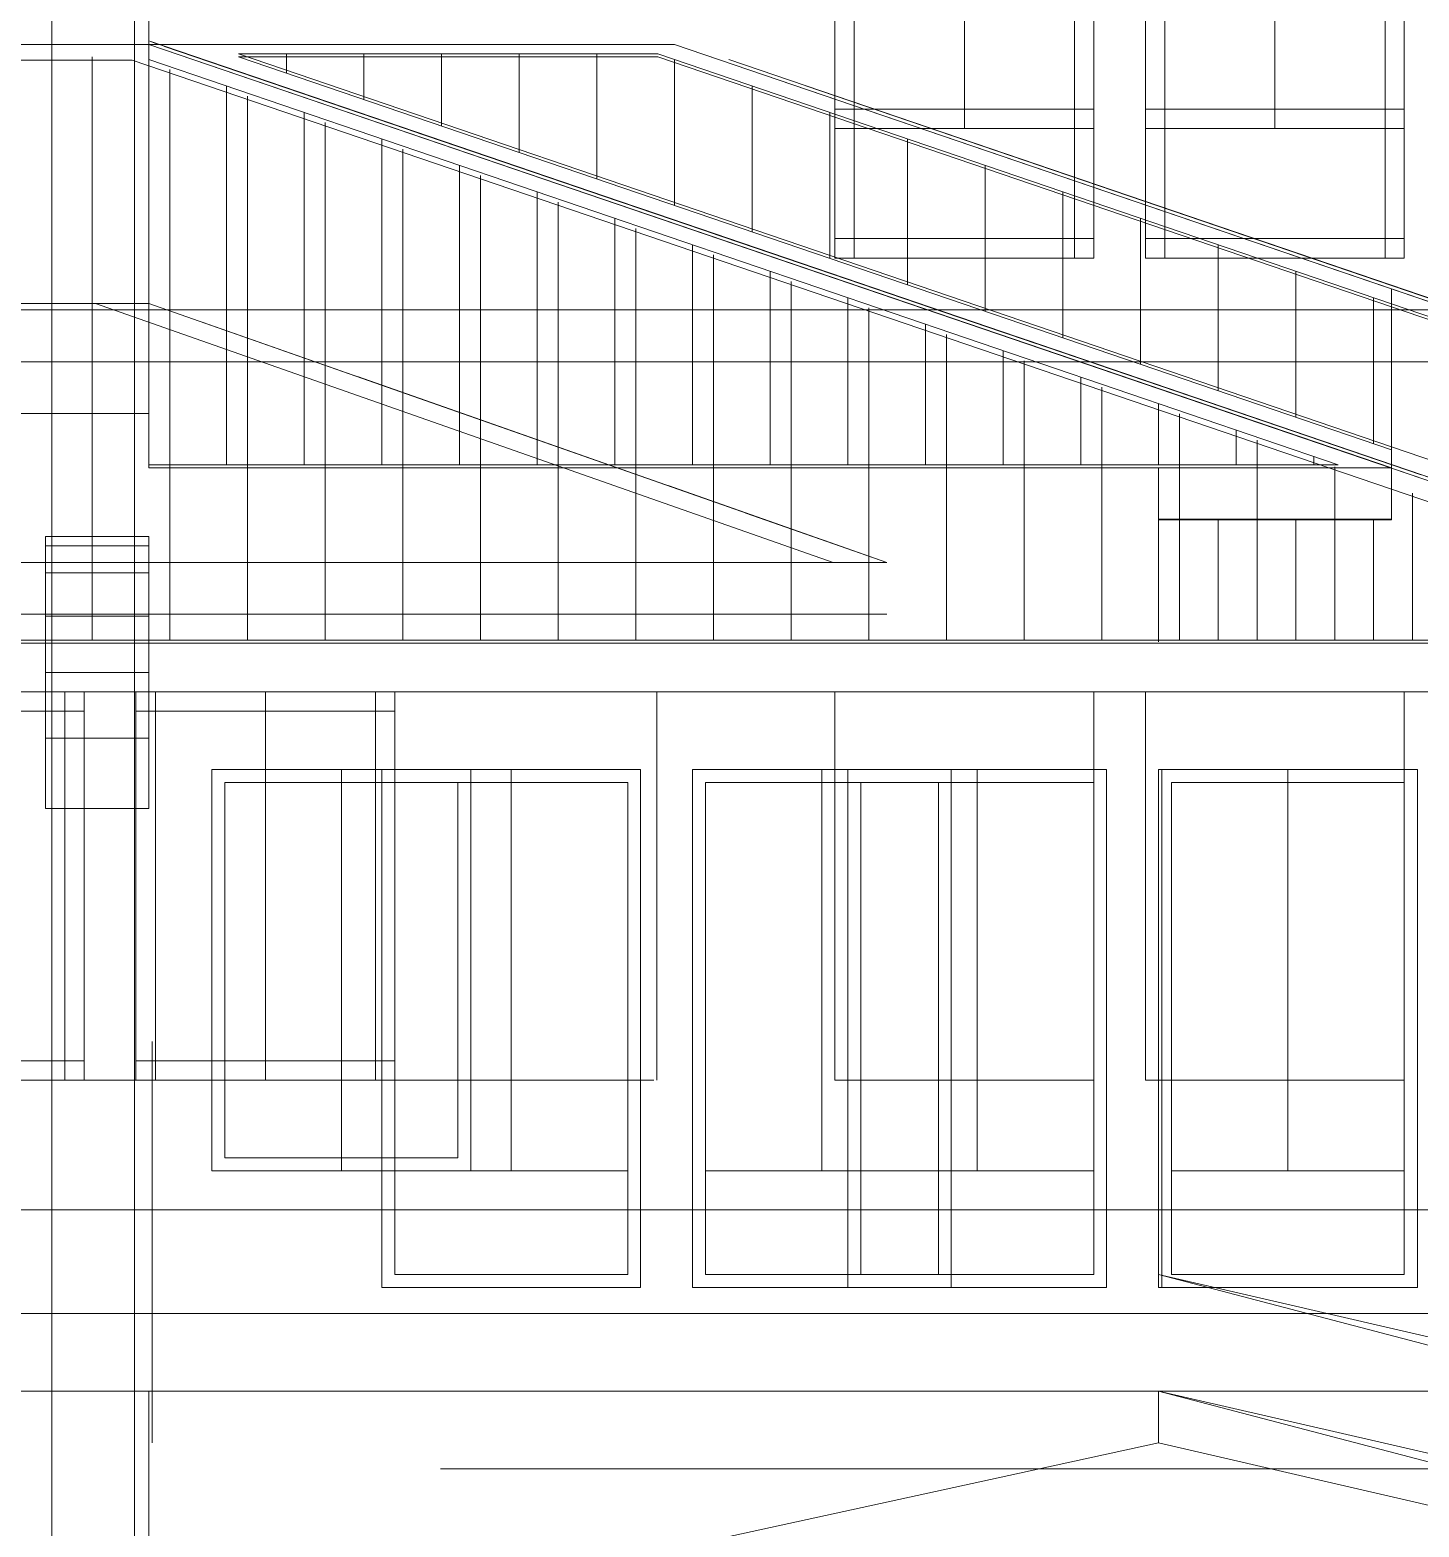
# Model space of a CAD drawing. Header units: millimetres. Extents: x -113526 to 211532, y -79714 to 28306.
# Drawn here: x 83663 to 84591, y -16214 to -15214 of the extents above; entities that cross this region are included whole.
import ezdxf

# ---------------------------------------------------------------- set-up
doc = ezdxf.new("R2010")
doc.units = ezdxf.units.MM
doc.layers.add('填充图样', color=38, linetype='Continuous')

msp = doc.modelspace()

# ---------------------------------------------------------------- linework, layer by layer
at = {"layer": '填充图样', "lineweight": 5, "extrusion": (2e-16, 1, -2e-16)}
for p, q in [((83677.7, -16304.6, 10.1), (83677.7, -14881.7, 10.1)), ((83732.8, -16304.6, 143), (83732.8, -14881.7, 143)), ((81694.7, -15223.4, 4127.7), (83742.5, -15223.4, 4127.7)), ((81694.7, -15223.4, 7175.5), (83742.5, -15223.4, 7175.5)), ((84572.8, -15506.3, 1936.1), (83742.5, -15223.4, 2774.9)), ((84910.1, -15621.3, 2948.1), (83742.5, -15223.4, 4127.7)), ((83742.5, -15223.4, 7175.5), (83742.5, -15223.4, 74.8)), ((83742.5, -15223.4, 4127.7), (84093.8, -15223.4, 4127.7)), ((84093.8, -15223.4, 4127.7), (85261.5, -15621.3, 2948.1)), ((84572.8, -15506.3, 3288.9), (84572.8, -15386.6, 3643.8)), ((83742.5, -15400.7, 11312.1), (81694.7, -15400.7, 11312.1)), ((83405.1, -15400.7, 14371.8), (84754.4, -15400.7, 14371.8)), ((84754.4, -15400.7, 12324.1), (83742.5, -15400.7, 12324.1)), ((83742.5, -15400.7, 12324.1), (83742.5, -15400.7, 11312.1)), ((81694.7, -15435.3, 11312.1), (83742.5, -15435.3, 11312.1)), ((84754.4, -15435.3, 14371.8), (83405.1, -15435.3, 14371.8)), ((84754.4, -15435.3, 12324.1), (83742.5, -15435.3, 12324.1)), ((83742.5, -15435.3, 11312.1), (83742.5, -15435.3, 12324.1)), ((83742.5, -15469.9, 7175.5), (81694.7, -15469.9, 7175.5)), ((83138.7, -15469.9, -529), (83742.5, -15469.9, 74.8)), ((83742.5, -15469.9, 7175.5), (83742.5, -15469.9, 74.8)), ((83742.5, -15506.3, 1936.1), (84572.8, -15506.3, 1936.1)), ((84417.1, -15622.4, 2948.1), (84417.1, -15506.3, 3288.9)), ((84572.8, -15540.9, 3187.3), (84572.8, -15506.3, 3288.9)), ((84572.8, -15506.3, 1936.1), (84572.8, -15506.3, 3288.9)), ((84235.5, -15604, 10819.1), (81201.7, -15604, 10819.1)), ((84235.5, -15604, 12324.1), (84235.5, -15604, 10819.1)), ((84572.8, -15621.3, 2948.1), (84572.8, -15621.3, 2261.2)), ((84910.1, -15655.9, 8343.2), (80527, -15655.9, 8343.2)), ((82931.6, -15655.9, 10974.8), (84079.8, -15655.9, 10974.8)), ((84754.4, -15655.9, 14371.8), (83405.1, -15655.9, 14371.8)), ((84079.8, -15655.9, 12324.1), (84754.4, -15655.9, 12324.1)), ((84079.8, -15655.9, 12324.1), (84079.8, -15655.9, 10974.8)), ((84373.9, -15655.9, 12393.3), (84200.9, -15655.9, 12393.3)), ((84373.9, -15655.9, 12324.1), (84200.9, -15655.9, 12324.1)), ((84373.9, -15655.9, 14371.8), (84200.9, -15655.9, 14371.8)), ((84373.9, -15655.9, 14302.6), (84200.9, -15655.9, 14302.6)), ((84581.4, -15655.9, 14371.8), (84408.5, -15655.9, 14371.8)), ((84581.4, -15655.9, 14302.6), (84408.5, -15655.9, 14302.6)), ((84581.4, -15655.9, 12393.3), (84408.5, -15655.9, 12393.3)), ((84581.4, -15655.9, 12324.1), (84408.5, -15655.9, 12324.1)), ((84417.1, -15655.9, 2948.1), (85261.5, -15655.9, 2948.1)), ((82931.6, -15915.3, 10974.8), (84079.8, -15915.3, 10974.8)), ((84079.8, -15915.3, 12324.1), (84079.8, -15915.3, 10974.8)), ((84754.4, -16001.8, 14371.8), (83405.1, -16001.8, 14371.8)), ((84079.8, -16001.8, 12324.1), (84754.4, -16001.8, 12324.1)), ((82931.6, -16071, 10974.8), (84079.8, -16071, 10974.8)), ((85136.1, -16071, 14909), (83102.4, -16071, 14909)), ((84200.9, -16071, 14371.8), (83405.1, -16071, 14371.8)), ((85136.1, -16071, 15220.4), (83497, -16071, 15220.4)), ((84029.2, -16071, 16854.9), (83628.5, -16071, 16648.9)), ((83854.9, -16071, 13022.5), (83854.9, -16071, 13673.4)), ((83854.9, -16071, 13673.4), (84079.8, -16071, 13673.4)), ((84079.8, -16071, 13022.5), (83854.9, -16071, 13022.5)), ((84223.8, -16071, 17301.4), (84029.2, -16071, 16854.9)), ((84079.8, -16071, 12324.1), (84079.8, -16071, 10974.8)), ((84079.8, -16071, 13022.5), (84079.8, -16071, 12393.3)), ((84200.9, -16071, 12393.3), (84079.8, -16071, 12393.3)), ((84200.9, -16071, 12324.1), (84079.8, -16071, 12324.1)), ((84200.9, -16071, 14302.6), (84079.8, -16071, 14302.6)), ((84079.8, -16071, 13673.4), (84079.8, -16071, 14302.6)), ((84373.9, -16071, 12324.1), (84200.9, -16071, 12324.1)), ((84373.9, -16071, 12393.3), (84200.9, -16071, 12393.3)), ((84373.9, -16071, 14302.6), (84200.9, -16071, 14302.6)), ((84373.9, -16071, 14371.8), (84200.9, -16071, 14371.8)), ((84281, -16071, 17862.3), (84223.8, -16071, 17301.4)), ((84418.4, -16071, 18297.3), (84281, -16071, 17862.3)), ((84408.5, -16071, 12393.3), (84373.9, -16071, 12393.3)), ((84408.5, -16071, 12324.1), (84373.9, -16071, 12324.1)), ((84408.5, -16071, 14371.8), (84373.9, -16071, 14371.8)), ((84408.5, -16071, 14302.6), (84373.9, -16071, 14302.6)), ((84581.4, -16071, 14371.8), (84408.5, -16071, 14371.8)), ((84581.4, -16071, 14302.6), (84408.5, -16071, 14302.6)), ((84581.4, -16071, 12393.3), (84408.5, -16071, 12393.3)), ((84581.4, -16071, 12324.1), (84408.5, -16071, 12324.1)), ((84685.2, -16071, 12393.3), (84581.4, -16071, 12393.3)), ((84754.4, -16071, 12324.1), (84581.4, -16071, 12324.1)), ((84685.2, -16071, 14302.6), (84581.4, -16071, 14302.6)), ((84754.4, -16071, 14371.8), (84581.4, -16071, 14371.8)), ((84754.4, -16122.9, 8187.5), (80682.7, -16122.9, 8187.5)), ((84754.4, -16122.9, 8187.5), (82987.8, -16122.9, 8187.5)), ((83868.9, -16122.9, 16419.9), (83605.6, -16122.9, 16168.1)), ((83742.5, -16122.9, 2091.8), (84417.1, -16122.9, 2091.8)), ((84132.2, -16122.9, 16614.5), (83868.9, -16122.9, 16419.9)), ((84544.3, -16122.9, 16660.3), (84132.2, -16122.9, 16614.5)), ((84417.1, -16122.9, 2131.8), (84714.4, -16200.8, 2131.8)), ((84417.1, -16122.9, 2091.8), (84754.4, -16200.8, 2091.8)), ((84417.1, -16122.9, 2091.8), (84417.1, -16122.9, 3103.8)), ((84945, -16122.9, 16740.5), (84544.3, -16122.9, 16660.3)), ((84417.1, -16157.5, 2091.8), (84754.4, -16235.4, 2091.8)), ((83937.4, -16174.8, 8338.2), (84372.4, -16174.8, 8704.6)), ((84372.4, -16174.8, 8704.6), (84887.5, -16174.8, 8922.1))]:
    msp.add_line(p, q, dxfattribs=at)
at = {"layer": '填充图样', "lineweight": 5, "extrusion": (-1, 2e-16, -1.3e-14)}
for p, q in [((83742.5, -15279.6, 11571.6), (83742.5, -15020.1, 11571.6)), ((83742.5, -15279.6, 11779.1), (83742.5, -15020.1, 11779.1)), ((83742.5, -15366.1, 11485.1), (83742.5, -15020.1, 11485.1)), ((83742.5, -15020.1, 11658.1), (83742.5, -15366.1, 11658.1)), ((83742.5, -15366.1, 11498), (83742.5, -15020.1, 11498)), ((83742.5, -15020.1, 11645.1), (83742.5, -15366.1, 11645.1)), ((83742.5, -15366.1, 11692.7), (83742.5, -15020.1, 11692.7)), ((83742.5, -15020.1, 11865.6), (83742.5, -15366.1, 11865.6)), ((83742.5, -15366.1, 11705.6), (83742.5, -15020.1, 11705.6)), ((83742.5, -15020.1, 11852.7), (83742.5, -15366.1, 11852.7)), ((83742.5, -15266.6, 11658.1), (83742.5, -15266.6, 11485.1)), ((83742.5, -15266.6, 11865.6), (83742.5, -15266.6, 11692.7)), ((83742.5, -15279.6, 11658.1), (83742.5, -15279.6, 11485.1)), ((83742.5, -15279.6, 11865.6), (83742.5, -15279.6, 11692.7)), ((83742.5, -15353.1, 11658.1), (83742.5, -15353.1, 11485.1)), ((83742.5, -15353.1, 11865.6), (83742.5, -15353.1, 11692.7)), ((83742.5, -15366.1, 11658.1), (83742.5, -15366.1, 11485.1)), ((83742.5, -15366.1, 11865.6), (83742.5, -15366.1, 11692.7))]:
    msp.add_line(p, q, dxfattribs=at)
at = {"layer": '填充图样', "lineweight": 5}
for p, q in [((84200.9, -15020.1, 12324.1), (84200.9, -15366.1, 12324.1)), ((84213.8, -15020.1, 12324.1), (84213.8, -15366.1, 12324.1)), ((84287.4, -15279.6, 12324.1), (84287.4, -15020.1, 12324.1)), ((84360.9, -15366.1, 12324.1), (84360.9, -15020.1, 12324.1)), ((84373.9, -15366.1, 12324.1), (84373.9, -15020.1, 12324.1)), ((84408.5, -15020.1, 12324.1), (84408.5, -15366.1, 12324.1)), ((84421.4, -15020.1, 12324.1), (84421.4, -15366.1, 12324.1)), ((84494.9, -15279.6, 12324.1), (84494.9, -15020.1, 12324.1)), ((84568.5, -15366.1, 12324.1), (84568.5, -15020.1, 12324.1)), ((84581.4, -15366.1, 12324.1), (84581.4, -15020.1, 12324.1)), ((84200.9, -15266.6, 12324.1), (84373.9, -15266.6, 12324.1)), ((84408.5, -15266.6, 12324.1), (84581.4, -15266.6, 12324.1)), ((84200.9, -15279.6, 12324.1), (84373.9, -15279.6, 12324.1)), ((84408.5, -15279.6, 12324.1), (84581.4, -15279.6, 12324.1)), ((84200.9, -15353.1, 12324.1), (84373.9, -15353.1, 12324.1)), ((84408.5, -15353.1, 12324.1), (84581.4, -15353.1, 12324.1)), ((84200.9, -15366.1, 12324.1), (84373.9, -15366.1, 12324.1)), ((84408.5, -15366.1, 12324.1), (84581.4, -15366.1, 12324.1)), ((83526.2, -15655.9, 10972.6), (83699.2, -15655.9, 10972.6)), ((83686.2, -15655.9, 10972.6), (83686.2, -15915.3, 10972.6)), ((83699.2, -15655.9, 10972.6), (83699.2, -15915.3, 10972.6)), ((83733.8, -15655.9, 10972.6), (83906.8, -15655.9, 10972.6)), ((83733.8, -15915.3, 10972.6), (83733.8, -15655.9, 10972.6)), ((83746.8, -15915.3, 10972.6), (83746.8, -15655.9, 10972.6)), ((83820.3, -15915.3, 10972.6), (83820.3, -15655.9, 10972.6)), ((83893.8, -15655.9, 10972.6), (83893.8, -15915.3, 10972.6)), ((83906.8, -15655.9, 10972.6), (83906.8, -15915.3, 10972.6)), ((84373.9, -15655.9, 14302.6), (84200.9, -15655.9, 14302.6)), ((84200.9, -15915.3, 14302.6), (84200.9, -15655.9, 14302.6)), ((84373.9, -15915.3, 14302.6), (84373.9, -15655.9, 14302.6)), ((84581.4, -15655.9, 14302.6), (84408.5, -15655.9, 14302.6)), ((84408.5, -15915.3, 14302.6), (84408.5, -15655.9, 14302.6)), ((84581.4, -15915.3, 14302.6), (84581.4, -15655.9, 14302.6)), ((83526.2, -15668.8, 10972.6), (83699.2, -15668.8, 10972.6)), ((83733.8, -15668.8, 10972.6), (83906.8, -15668.8, 10972.6)), ((83784.6, -15707.8, 8191.8), (83784.6, -15975.9, 8191.8)), ((83957.6, -15707.8, 8191.8), (83784.6, -15707.8, 8191.8)), ((83871.1, -15975.9, 8191.8), (83871.1, -15707.8, 8191.8)), ((83957.6, -15975.9, 8191.8), (83957.6, -15707.8, 8191.8)), ((84209.5, -15707.8, 8189.6), (84382.5, -15707.8, 8189.6)), ((84209.5, -16053.7, 8189.6), (84209.5, -15707.8, 8189.6)), ((84296, -15707.8, 8189.6), (84296, -15975.9, 8189.6)), ((84382.5, -15707.8, 8189.6), (84382.5, -16053.7, 8189.6)), ((84417.1, -15707.8, 8189.6), (84590.1, -15707.8, 8189.6)), ((84417.1, -16053.7, 8189.6), (84417.1, -15707.8, 8189.6)), ((84503.6, -15707.8, 8189.6), (84503.6, -15975.9, 8189.6)), ((84590.1, -15707.8, 8189.6), (84590.1, -16053.7, 8189.6)), ((83793.3, -15716.4, 8191.8), (83793.3, -15967.2, 8191.8)), ((83949, -15716.4, 8191.8), (83793.3, -15716.4, 8191.8)), ((83949, -15967.2, 8191.8), (83949, -15716.4, 8191.8)), ((84218.2, -15716.4, 8189.6), (84373.9, -15716.4, 8189.6)), ((84218.2, -16045.1, 8189.6), (84218.2, -15716.4, 8189.6)), ((84373.9, -15716.4, 8189.6), (84373.9, -16045.1, 8189.6)), ((84425.8, -15716.4, 8189.6), (84581.4, -15716.4, 8189.6)), ((84425.8, -16045.1, 8189.6), (84425.8, -15716.4, 8189.6)), ((84581.4, -15716.4, 8189.6), (84581.4, -16045.1, 8189.6)), ((83699.2, -15902.4, 10972.6), (83526.2, -15902.4, 10972.6)), ((83906.8, -15902.4, 10972.6), (83733.8, -15902.4, 10972.6)), ((83699.2, -15915.3, 10972.6), (83526.2, -15915.3, 10972.6)), ((83906.8, -15915.3, 10972.6), (83733.8, -15915.3, 10972.6)), ((84373.9, -15915.3, 14302.6), (84200.9, -15915.3, 14302.6)), ((84581.4, -15915.3, 14302.6), (84408.5, -15915.3, 14302.6)), ((83793.3, -15967.2, 8191.8), (83949, -15967.2, 8191.8)), ((83784.6, -15975.9, 8191.8), (83957.6, -15975.9, 8191.8)), ((84373.9, -15975.9, 8189.6), (84218.2, -15975.9, 8189.6)), ((84581.4, -15975.9, 8189.6), (84425.8, -15975.9, 8189.6)), ((84373.9, -16045.1, 8189.6), (84218.2, -16045.1, 8189.6)), ((84581.4, -16045.1, 8189.6), (84425.8, -16045.1, 8189.6)), ((84382.5, -16053.7, 8189.6), (84209.5, -16053.7, 8189.6)), ((84590.1, -16053.7, 8189.6), (84417.1, -16053.7, 8189.6))]:
    msp.add_line(p, q, dxfattribs=at)
at = {"layer": '填充图样', "lineweight": 5, "extrusion": (1.07e-14, -2e-16, -1)}
for p, q in [((84200.9, -15020.1, 14371.8), (84200.9, -15366.1, 14371.8)), ((84213.8, -15020.1, 14371.8), (84213.8, -15366.1, 14371.8)), ((84287.4, -15279.6, 14371.8), (84287.4, -15020.1, 14371.8)), ((84360.9, -15366.1, 14371.8), (84360.9, -15020.1, 14371.8)), ((84373.9, -15366.1, 14371.8), (84373.9, -15020.1, 14371.8)), ((84408.5, -15020.1, 14371.8), (84408.5, -15366.1, 14371.8)), ((84421.4, -15020.1, 14371.8), (84421.4, -15366.1, 14371.8)), ((84494.9, -15279.6, 14371.8), (84494.9, -15020.1, 14371.8)), ((84568.5, -15366.1, 14371.8), (84568.5, -15020.1, 14371.8)), ((84581.4, -15366.1, 14371.8), (84581.4, -15020.1, 14371.8)), ((84200.9, -15266.6, 14371.8), (84373.9, -15266.6, 14371.8)), ((84408.5, -15266.6, 14371.8), (84581.4, -15266.6, 14371.8)), ((84200.9, -15279.6, 14371.8), (84373.9, -15279.6, 14371.8)), ((84408.5, -15279.6, 14371.8), (84581.4, -15279.6, 14371.8)), ((84200.9, -15353.1, 14371.8), (84373.9, -15353.1, 14371.8)), ((84408.5, -15353.1, 14371.8), (84581.4, -15353.1, 14371.8)), ((84200.9, -15366.1, 14371.8), (84373.9, -15366.1, 14371.8)), ((84408.5, -15366.1, 14371.8), (84581.4, -15366.1, 14371.8))]:
    msp.add_line(p, q, dxfattribs=at)
at = {"layer": '填充图样', "lineweight": 5, "extrusion": (0.322531, 0.946559, -2e-16)}
for p, q in [((84910.8, -15619.2, 6059.7), (83743.1, -15221.3, 6059.7)), ((84910.8, -15619.2, 6111.6), (83743.1, -15221.3, 6111.6)), ((84910.8, -15619.2, 6163.5), (83743.1, -15221.3, 6163.5)), ((84910.8, -15619.2, 6215.4), (83743.1, -15221.3, 6215.4)), ((84910.8, -15619.2, 6267.3), (83743.1, -15221.3, 6267.3)), ((84910.8, -15619.2, 6319.2), (83743.1, -15221.3, 6319.2)), ((84910.8, -15619.2, 6371.1), (83743.1, -15221.3, 6371.1)), ((84910.8, -15619.2, 6423), (83743.1, -15221.3, 6423)), ((84910.8, -15619.2, 6007.8), (83743.1, -15221.3, 6007.8)), ((84910.8, -15619.2, 6474.9), (83743.1, -15221.3, 6474.9)), ((84910.8, -15619.2, 6526.8), (83743.1, -15221.3, 6526.8)), ((84910.8, -15619.2, 6578.7), (83743.1, -15221.3, 6578.7)), ((84910.8, -15619.2, 6630.6), (83743.1, -15221.3, 6630.6)), ((84910.8, -15619.2, 6682.5), (83743.1, -15221.3, 6682.5)), ((84910.8, -15619.2, 6734.4), (83743.1, -15221.3, 6734.4)), ((84910.8, -15619.2, 6786.3), (83743.1, -15221.3, 6786.3)), ((84910.8, -15619.2, 6838.2), (83743.1, -15221.3, 6838.2)), ((84910.8, -15619.2, 6890.1), (83743.1, -15221.3, 6890.1)), ((84910.8, -15619.2, 6942), (83743.1, -15221.3, 6942)), ((84910.8, -15619.2, 6993.9), (83743.1, -15221.3, 6993.9)), ((84910.8, -15619.2, 7045.8), (83743.1, -15221.3, 7045.8)), ((84910.8, -15619.2, 7097.7), (83743.1, -15221.3, 7097.7)), ((83743.1, -15221.3, 7139.8), (84910.8, -15619.2, 8307.4)), ((84644.1, -15528.3, 5073.7), (83743.1, -15221.3, 5073.7)), ((84592.7, -15510.8, 5021.8), (83743.1, -15221.3, 5021.8)), ((84541.4, -15493.3, 4969.9), (83743.1, -15221.3, 4969.9)), ((84490, -15475.8, 4918), (83743.1, -15221.3, 4918)), ((84695.5, -15545.8, 5125.6), (83743.1, -15221.3, 5125.6)), ((84746.8, -15563.3, 5177.5), (83743.1, -15221.3, 5177.5)), ((84798.2, -15580.8, 5229.4), (83743.1, -15221.3, 5229.4)), ((84517.8, -15485.3, 3309.2), (83743.1, -15221.3, 3309.2)), ((84569.2, -15502.8, 3257.3), (83743.1, -15221.3, 3257.3)), ((83743.1, -15221.3, 4091.8), (84573.5, -15504.3, 3253)), ((84573.5, -15504.3, 2945.9), (83743.1, -15221.3, 2945.9)), ((84573.5, -15504.3, 2894), (83743.1, -15221.3, 2894)), ((84573.5, -15504.3, 2842.2), (83743.1, -15221.3, 2842.2)), ((84573.5, -15504.3, 1972), (83743.1, -15221.3, 2810.8)), ((84573.5, -15504.3, 3205.4), (83743.1, -15221.3, 3205.4)), ((84573.5, -15504.3, 3153.5), (83743.1, -15221.3, 3153.5)), ((84573.5, -15504.3, 3101.6), (83743.1, -15221.3, 3101.6)), ((84573.5, -15504.3, 3049.7), (83743.1, -15221.3, 3049.7)), ((84573.5, -15504.3, 2997.8), (83743.1, -15221.3, 2997.8)), ((84849.6, -15598.4, 5281.3), (83743.1, -15221.3, 5281.3)), ((84901, -15615.9, 5333.2), (83743.1, -15221.3, 5333.2)), ((84910.8, -15619.2, 5385.1), (83743.1, -15221.3, 5385.1)), ((84910.8, -15619.2, 5437), (83743.1, -15221.3, 5437)), ((84910.8, -15619.2, 5488.9), (83743.1, -15221.3, 5488.9)), ((84910.8, -15619.2, 5540.8), (83743.1, -15221.3, 5540.8)), ((84910.8, -15619.2, 5592.7), (83743.1, -15221.3, 5592.7)), ((84910.8, -15619.2, 5644.6), (83743.1, -15221.3, 5644.6)), ((84910.8, -15619.2, 5696.5), (83743.1, -15221.3, 5696.5)), ((84910.8, -15619.2, 5748.4), (83743.1, -15221.3, 5748.4)), ((84910.8, -15619.2, 5800.2), (83743.1, -15221.3, 5800.2)), ((84910.8, -15619.2, 5852.1), (83743.1, -15221.3, 5852.1)), ((84910.8, -15619.2, 5904), (83743.1, -15221.3, 5904)), ((84910.8, -15619.2, 5955.9), (83743.1, -15221.3, 5955.9)), ((84910.8, -15619.2, 5343.1), (83743.1, -15221.3, 4163.6)), ((83743.1, -15221.3, 4163.6), (83743.1, -15221.3, 7139.8)), ((83743.1, -15221.3, 2810.8), (83743.1, -15221.3, 4091.8)), ((84415.1, -15450.3, 3413), (83743.1, -15221.3, 3413)), ((84466.4, -15467.8, 3361.1), (83743.1, -15221.3, 3361.1)), ((83822.1, -15248.3, 4243.4), (83743.1, -15221.3, 4243.4)), ((83873.5, -15265.8, 4295.3), (83743.1, -15221.3, 4295.3)), ((83976.2, -15300.8, 4399), (83743.1, -15221.3, 4399)), ((83924.9, -15283.3, 4347.1), (83743.1, -15221.3, 4347.1)), ((83747.2, -15222.7, 4087.7), (83743.1, -15221.3, 4087.7)), ((83798.6, -15240.2, 4035.8), (83743.1, -15221.3, 4035.8)), ((83770.8, -15230.7, 4191.5), (83743.1, -15221.3, 4191.5)), ((83901.3, -15275.2, 3932), (83743.1, -15221.3, 3932)), ((83850, -15257.7, 3983.9), (83743.1, -15221.3, 3983.9)), ((83952.7, -15292.7, 3880.1), (83743.1, -15221.3, 3880.1)), ((84004.1, -15310.2, 3828.2), (83743.1, -15221.3, 3828.2)), ((84438.6, -15458.3, 4866.1), (83743.1, -15221.3, 4866.1)), ((84387.2, -15440.8, 4814.2), (83743.1, -15221.3, 4814.2)), ((84335.9, -15423.3, 4762.3), (83743.1, -15221.3, 4762.3)), ((84284.5, -15405.8, 4710.4), (83743.1, -15221.3, 4710.4)), ((84233.1, -15388.3, 4658.5), (83743.1, -15221.3, 4658.5)), ((84027.6, -15318.3, 4450.9), (83743.1, -15221.3, 4450.9)), ((84055.4, -15327.8, 3776.3), (83743.1, -15221.3, 3776.3)), ((84260.9, -15397.8, 3568.7), (83743.1, -15221.3, 3568.7)), ((84312.3, -15415.3, 3516.8), (83743.1, -15221.3, 3516.8)), ((84363.7, -15432.8, 3464.9), (83743.1, -15221.3, 3464.9)), ((84079, -15335.8, 4502.8), (83743.1, -15221.3, 4502.8)), ((84106.8, -15345.3, 3724.4), (83743.1, -15221.3, 3724.4)), ((84158.2, -15362.8, 3672.5), (83743.1, -15221.3, 3672.5)), ((84181.7, -15370.8, 4606.6), (83743.1, -15221.3, 4606.6)), ((84130.4, -15353.3, 4554.7), (83743.1, -15221.3, 4554.7)), ((84209.6, -15380.3, 3620.6), (83743.1, -15221.3, 3620.6)), ((84910.8, -15619.2, 7149.6), (83752.9, -15224.7, 7149.6)), ((84573.5, -15504.3, 2790.3), (83763.5, -15228.3, 2790.3)), ((85262.2, -15619.2, 4127.7), (84130.1, -15233.4, 4127.7)), ((84130.1, -15233.4, 4127.7), (85262.2, -15619.2, 2984)), ((85262.2, -15619.2, 5271.3), (84130.1, -15233.4, 4127.7)), ((84910.8, -15619.2, 7201.5), (83804.8, -15242.4, 7201.5)), ((84573.5, -15504.3, 2738.4), (83814.9, -15245.8, 2738.4)), ((84910.8, -15619.2, 7253.3), (83856.7, -15260, 7253.3)), ((85262.2, -15619.2, 4075.8), (84181.4, -15251, 4075.8)), ((85262.2, -15619.2, 4179.6), (84181.4, -15251, 4179.6)), ((84573.5, -15504.3, 2686.5), (83866.3, -15263.3, 2686.5)), ((85262.2, -15619.2, 4023.9), (84232.8, -15268.5, 4023.9)), ((85262.2, -15619.2, 4231.5), (84232.8, -15268.5, 4231.5)), ((84910.8, -15619.2, 7305.2), (83908.6, -15277.7, 7305.2)), ((84573.5, -15504.3, 2634.6), (83917.6, -15280.8, 2634.6)), ((85262.2, -15619.2, 3972), (84284.2, -15286, 3972)), ((85262.2, -15619.2, 4283.4), (84284.2, -15286, 4283.4)), ((84910.8, -15619.2, 7357.1), (83960.5, -15295.4, 7357.1)), ((84573.5, -15504.3, 2582.7), (83969, -15298.3, 2582.7)), ((85262.2, -15619.2, 3920.1), (84335.6, -15303.5, 3920.1)), ((85262.2, -15619.2, 4335.3), (84335.6, -15303.5, 4335.3)), ((84910.8, -15619.2, 7409), (84012.4, -15313.1, 7409)), ((84573.5, -15504.3, 2530.8), (84020.4, -15315.8, 2530.8)), ((85262.2, -15619.2, 3868.2), (84386.9, -15321, 3868.2)), ((85262.2, -15619.2, 4387.2), (84386.9, -15321, 4387.2)), ((84910.8, -15619.2, 7460.9), (84064.3, -15330.8, 7460.9)), ((84573.5, -15504.3, 2478.9), (84071.8, -15333.3, 2478.9)), ((85262.2, -15619.2, 3816.3), (84438.3, -15338.5, 3816.3)), ((85262.2, -15619.2, 4439), (84438.3, -15338.5, 4439)), ((84910.8, -15619.2, 7512.8), (84116.2, -15348.5, 7512.8)), ((84573.5, -15504.3, 2427), (84123.1, -15350.8, 2427)), ((85262.2, -15619.2, 3764.4), (84489.7, -15356, 3764.4)), ((85262.2, -15619.2, 4490.9), (84489.7, -15356, 4490.9)), ((84910.8, -15619.2, 7564.7), (84168.1, -15366.1, 7564.7)), ((84573.5, -15504.3, 2375.1), (84174.5, -15368.3, 2375.1)), ((85262.2, -15619.2, 3712.5), (84541.1, -15373.5, 3712.5)), ((85262.2, -15619.2, 4542.8), (84541.1, -15373.5, 4542.8)), ((84910.8, -15619.2, 7616.6), (84220, -15383.8, 7616.6)), ((84573.5, -15504.3, 2323.2), (84225.9, -15385.8, 2323.2)), ((84910.8, -15619.2, 7668.5), (84271.9, -15401.5, 7668.5)), ((84573.5, -15504.3, 2271.3), (84277.2, -15403.3, 2271.3)), ((84910.8, -15619.2, 7720.4), (84323.8, -15419.2, 7720.4)), ((84573.5, -15504.3, 2219.4), (84328.6, -15420.8, 2219.4)), ((84910.8, -15619.2, 7772.3), (84375.7, -15436.9, 7772.3)), ((84573.5, -15504.3, 2167.5), (84380, -15438.3, 2167.5)), ((84910.8, -15619.2, 7824.2), (84427.6, -15454.6, 7824.2)), ((84573.5, -15504.3, 2115.6), (84431.4, -15455.8, 2115.6)), ((84910.8, -15619.2, 7876.1), (84479.5, -15472.2, 7876.1)), ((84573.5, -15504.3, 2063.7), (84482.7, -15473.3, 2063.7)), ((84910.8, -15619.2, 7928), (84531.4, -15489.9, 7928)), ((84573.5, -15504.3, 2011.8), (84534.1, -15490.9, 2011.8)), ((84573.5, -15504.3, 3253), (84573.5, -15504.3, 1972)), ((84910.8, -15619.2, 7979.9), (84583.3, -15507.6, 7979.9))]:
    msp.add_line(p, q, dxfattribs=at)
at = {"layer": '填充图样', "lineweight": 5, "extrusion": (-3e-16, 0.947548, 0.319613)}
for p, q in [((84945.7, -15619.2, 5307.9), (83802.4, -15229.6, 4152.9)), ((83802.4, -15229.6, 4152.9), (84082.6, -15229.6, 4152.9)), ((83834.4, -15240.5, 4185.3), (83834.4, -15229.6, 4152.9)), ((83886.2, -15258.2, 4237.7), (83886.2, -15229.6, 4152.9)), ((83938.1, -15275.9, 4290.1), (83938.1, -15229.6, 4152.9)), ((83990, -15293.6, 4342.5), (83990, -15229.6, 4152.9)), ((84041.9, -15311.3, 4395), (84041.9, -15229.6, 4152.9)), ((84082.6, -15229.6, 4152.9), (85225.9, -15619.2, 5307.9)), ((84093.8, -15328.9, 4447.4), (84093.8, -15233.5, 4164.3)), ((84145.7, -15346.6, 4499.8), (84145.7, -15251.1, 4216.7)), ((84197.6, -15364.3, 4552.2), (84197.6, -15268.8, 4269.2)), ((84249.5, -15382, 4604.7), (84249.5, -15286.5, 4321.6)), ((84301.4, -15399.7, 4657.1), (84301.4, -15304.2, 4374)), ((84353.3, -15417.4, 4709.5), (84353.3, -15321.9, 4426.4)), ((84405.2, -15435, 4761.9), (84405.2, -15339.6, 4478.9)), ((84457.1, -15452.7, 4814.4), (84457.1, -15357.2, 4531.3)), ((84509, -15470.4, 4866.8), (84509, -15374.9, 4583.7)), ((84560.9, -15488.1, 4919.2), (84560.9, -15392.6, 4636.1))]:
    msp.add_line(p, q, dxfattribs=at)
at = {"layer": '填充图样', "lineweight": 5, "extrusion": (-2e-16, -0.946559, -0.322531)}
for p, q in [((83731.3, -15233.8, 7199.4), (81705.9, -15233.8, 7199.4)), ((83704.6, -15621.1, 8342.5), (83704.6, -15231.6, 7199.4)), ((84874.4, -15623.3, 8342.5), (83731.3, -15233.8, 7199.4)), ((83756.5, -15621.1, 8342.5), (83756.5, -15240.2, 7224.6)), ((83808.4, -15621.1, 8342.5), (83808.4, -15257.9, 7276.5)), ((83860.3, -15621.1, 8342.5), (83860.3, -15275.6, 7328.4)), ((83912.2, -15621.1, 8342.5), (83912.2, -15293.3, 7380.3)), ((83964.1, -15621.1, 8342.5), (83964.1, -15311, 7432.2)), ((84016, -15621.1, 8342.5), (84016, -15328.7, 7484.1)), ((84067.9, -15621.1, 8342.5), (84067.9, -15346.3, 7536)), ((84119.8, -15621.1, 8342.5), (84119.8, -15364, 7587.9)), ((84171.7, -15621.1, 8342.5), (84171.7, -15381.7, 7639.8)), ((84223.6, -15621.1, 8342.5), (84223.6, -15399.4, 7691.7)), ((84275.5, -15621.1, 8342.5), (84275.5, -15417.1, 7743.6)), ((84327.4, -15621.1, 8342.5), (84327.4, -15434.8, 7795.5)), ((84379.3, -15621.1, 8342.5), (84379.3, -15452.4, 7847.3)), ((84431.2, -15621.1, 8342.5), (84431.2, -15470.1, 7899.2)), ((84483.1, -15621.1, 8342.5), (84483.1, -15487.8, 7951.1)), ((84535, -15621.1, 8342.5), (84535, -15505.5, 8003)), ((84586.8, -15621.1, 8342.5), (84586.8, -15523.2, 8054.9)), ((80562.8, -15623.3, 8342.5), (84874.4, -15623.3, 8342.5))]:
    msp.add_line(p, q, dxfattribs=at)
at = {"layer": '填充图样', "lineweight": 5, "extrusion": (-4e-16, 0.947548, -0.319613)}
for p, q in [((84537.2, -15504.3, 1935.4), (83742.5, -15233.5, 2738.3)), ((83742.5, -15233.5, 2738.3), (83742.5, -15504.3, 1935.4)), ((83794.3, -15504.3, 1935.4), (83794.3, -15251.1, 2685.9)), ((83846.2, -15504.3, 1935.4), (83846.2, -15268.8, 2633.5)), ((83898.1, -15504.3, 1935.4), (83898.1, -15286.5, 2581)), ((83950, -15504.3, 1935.4), (83950, -15304.2, 2528.6)), ((84001.9, -15504.3, 1935.4), (84001.9, -15321.9, 2476.2)), ((84053.8, -15504.3, 1935.4), (84053.8, -15339.6, 2423.8)), ((84105.7, -15504.3, 1935.4), (84105.7, -15357.2, 2371.3)), ((84157.6, -15504.3, 1935.4), (84157.6, -15374.9, 2318.9)), ((84209.5, -15504.3, 1935.4), (84209.5, -15392.6, 2266.5)), ((84261.4, -15504.3, 1935.4), (84261.4, -15410.3, 2214.1)), ((84313.3, -15504.3, 1935.4), (84313.3, -15428, 2161.6)), ((84365.2, -15504.3, 1935.4), (84365.2, -15445.7, 2109.2)), ((84417.1, -15504.3, 1935.4), (84417.1, -15463.3, 2056.8)), ((84469, -15504.3, 1935.4), (84469, -15481, 2004.4)), ((84520.9, -15504.3, 1935.4), (84520.9, -15498.7, 1951.9)), ((83742.5, -15504.3, 1935.4), (84537.2, -15504.3, 1935.4))]:
    msp.add_line(p, q, dxfattribs=at)
at = {"layer": '填充图样', "lineweight": 5, "extrusion": (2e-16, 0.947548, -0.319613)}
for p, q in [((83802.4, -15231.7, 4103.1), (84572.8, -15494.2, 3324.8)), ((84082.6, -15231.7, 4103.1), (83802.4, -15231.7, 4103.1)), ((83834.4, -15242.6, 4070.8), (83834.4, -15231.7, 4103.1)), ((83886.2, -15260.3, 4018.3), (83886.2, -15231.7, 4103.1)), ((83938.1, -15277.9, 3965.9), (83938.1, -15231.7, 4103.1)), ((83990, -15295.6, 3913.5), (83990, -15231.7, 4103.1)), ((84041.9, -15313.3, 3861.1), (84041.9, -15231.7, 4103.1)), ((85225.9, -15621.3, 2948.1), (84082.6, -15231.7, 4103.1)), ((84093.8, -15331, 3808.6), (84093.8, -15235.5, 4091.7)), ((84145.7, -15348.7, 3756.2), (84145.7, -15253.2, 4039.3)), ((84197.6, -15366.4, 3703.8), (84197.6, -15270.9, 3986.9)), ((84249.5, -15384, 3651.4), (84249.5, -15288.6, 3934.5)), ((84301.4, -15401.7, 3598.9), (84301.4, -15306.2, 3882)), ((84353.3, -15419.4, 3546.5), (84353.3, -15323.9, 3829.6)), ((84405.2, -15437.1, 3494.1), (84405.2, -15341.6, 3777.2)), ((84457.1, -15454.8, 3441.7), (84457.1, -15359.3, 3724.8)), ((84509, -15472.5, 3389.2), (84509, -15377, 3672.3)), ((84560.9, -15490.1, 3336.8), (84560.9, -15394.7, 3619.9)), ((84572.8, -15540.6, 3187.2), (84572.8, -15494.2, 3324.8)), ((84417.1, -15540.6, 3187.2), (84572.8, -15540.6, 3187.2)), ((84417.1, -15621.3, 2948.1), (84417.1, -15540.6, 3187.2)), ((84457.1, -15621.3, 2948.1), (84457.1, -15540.6, 3187.2)), ((84509, -15621.3, 2948.1), (84509, -15540.6, 3187.2)), ((84560.9, -15621.3, 2948.1), (84560.9, -15540.6, 3187.2)), ((85225.9, -15621.3, 2948.1), (84417.1, -15621.3, 2948.1))]:
    msp.add_line(p, q, dxfattribs=at)
at = {"layer": '填充图样', "lineweight": 5, "extrusion": (5e-16, 0.9436, -0.331088)}
for p, q in [((83706.8, -15396.4, 11312.1), (81730.4, -15396.4, 11312.1)), ((83704.6, -15569.4, 10819.1), (83704.6, -15396.4, 11312.1)), ((84199.8, -15569.4, 10819.1), (83706.8, -15396.4, 11312.1)), ((83756.5, -15569.4, 10819.1), (83756.5, -15413.8, 11262.3)), ((83808.4, -15569.4, 10819.1), (83808.4, -15432, 11210.5)), ((83860.3, -15569.4, 10819.1), (83860.3, -15450.2, 11158.6)), ((83912.2, -15569.4, 10819.1), (83912.2, -15468.5, 11106.7)), ((83964.1, -15569.4, 10819.1), (83964.1, -15486.7, 11054.8)), ((84016, -15569.4, 10819.1), (84016, -15504.9, 11002.9)), ((84067.9, -15569.4, 10819.1), (84067.9, -15523.1, 10951)), ((84119.8, -15569.4, 10819.1), (84119.8, -15541.3, 10899.1)), ((84171.7, -15569.4, 10819.1), (84171.7, -15559.5, 10847.2)), ((81237.4, -15569.4, 10819.1), (84199.8, -15569.4, 10819.1))]:
    msp.add_line(p, q, dxfattribs=at)
at = {"layer": '填充图样', "lineweight": 5, "extrusion": (0.331088, 0.9436, -4e-16)}
for p, q in [((84235.5, -15569.4, 10854.7), (83742.5, -15396.4, 11347.8)), ((83742.5, -15396.4, 11347.8), (83742.5, -15396.4, 12324.1)), ((84235.5, -15569.4, 12194.3), (83742.5, -15396.4, 12194.3)), ((84235.5, -15569.4, 12246.2), (83742.5, -15396.4, 12246.2)), ((84235.5, -15569.4, 12298.1), (83742.5, -15396.4, 12298.1)), ((84235.5, -15569.4, 11571.6), (83742.5, -15396.4, 11571.6)), ((84235.5, -15569.4, 11623.5), (83742.5, -15396.4, 11623.5)), ((84235.5, -15569.4, 11675.4), (83742.5, -15396.4, 11675.4)), ((84235.5, -15569.4, 11727.3), (83742.5, -15396.4, 11727.3)), ((84235.5, -15569.4, 11779.1), (83742.5, -15396.4, 11779.1)), ((84235.5, -15569.4, 11831), (83742.5, -15396.4, 11831)), ((84235.5, -15569.4, 11882.9), (83742.5, -15396.4, 11882.9)), ((84235.5, -15569.4, 11934.8), (83742.5, -15396.4, 11934.8)), ((84235.5, -15569.4, 11986.7), (83742.5, -15396.4, 11986.7)), ((84235.5, -15569.4, 12038.6), (83742.5, -15396.4, 12038.6)), ((84235.5, -15569.4, 12090.5), (83742.5, -15396.4, 12090.5)), ((84235.5, -15569.4, 12142.4), (83742.5, -15396.4, 12142.4)), ((84235.5, -15569.4, 11519.7), (83742.5, -15396.4, 11519.7)), ((84235.5, -15569.4, 11467.8), (83742.5, -15396.4, 11467.8)), ((83742.5, -15396.4, 12324.1), (84235.5, -15569.4, 12324.1)), ((84235.5, -15569.4, 11415.9), (83742.5, -15396.4, 11415.9)), ((84235.5, -15569.4, 11364), (83742.5, -15396.4, 11364)), ((84235.5, -15569.4, 11312.1), (83778.1, -15408.9, 11312.1)), ((84235.5, -15569.4, 11260.2), (83830, -15427.1, 11260.2)), ((84235.5, -15569.4, 11208.3), (83881.9, -15445.3, 11208.3)), ((84235.5, -15569.4, 11156.4), (83933.8, -15463.5, 11156.4)), ((84235.5, -15569.4, 11104.5), (83985.7, -15481.7, 11104.5)), ((84235.5, -15569.4, 11052.6), (84037.6, -15499.9, 11052.6)), ((84235.5, -15569.4, 11000.7), (84089.5, -15518.1, 11000.7)), ((84235.5, -15569.4, 10948.8), (84141.4, -15536.4, 10948.8)), ((84235.5, -15569.4, 10896.9), (84193.3, -15554.6, 10896.9)), ((84235.5, -15569.4, 12324.1), (84235.5, -15569.4, 10854.7))]:
    msp.add_line(p, q, dxfattribs=at)
at = {"layer": '填充图样', "lineweight": 5, "extrusion": (-1, 2e-16, -1e-16)}
msp.add_line((84572.8, -15540.9, 3187.3), (84417.1, -15540.9, 3187.3), dxfattribs=at)
at = {"layer": '填充图样', "lineweight": 5, "extrusion": (-1, 2e-16, -5e-16)}
for p, q in [((84081.9, -15655.9, 11320.7), (84081.9, -15655.9, 11147.7)), ((84081.9, -15655.9, 11160.7), (84081.9, -15915.3, 11160.7)), ((84081.9, -15915.3, 11234.2), (84081.9, -15655.9, 11234.2)), ((84081.9, -15655.9, 11147.7), (84081.9, -15915.3, 11147.7)), ((84081.9, -15655.9, 11995.4), (84081.9, -15655.9, 11822.4)), ((84081.9, -15655.9, 12203), (84081.9, -15655.9, 12030)), ((84081.9, -15655.9, 11835.4), (84081.9, -15915.3, 11835.4)), ((84081.9, -15915.3, 11982.4), (84081.9, -15655.9, 11982.4)), ((84081.9, -15915.3, 11908.9), (84081.9, -15655.9, 11908.9)), ((84081.9, -15655.9, 11822.4), (84081.9, -15915.3, 11822.4)), ((84081.9, -15915.3, 11995.4), (84081.9, -15655.9, 11995.4)), ((84081.9, -15655.9, 12043), (84081.9, -15915.3, 12043)), ((84081.9, -15915.3, 12190), (84081.9, -15655.9, 12190)), ((84081.9, -15915.3, 12116.5), (84081.9, -15655.9, 12116.5)), ((84081.9, -15655.9, 12030), (84081.9, -15915.3, 12030)), ((84081.9, -15915.3, 12203), (84081.9, -15655.9, 12203)), ((84081.9, -15915.3, 11515.3), (84081.9, -15655.9, 11515.3)), ((84081.9, -15915.3, 11441.8), (84081.9, -15655.9, 11441.8)), ((84081.9, -15915.3, 11528.3), (84081.9, -15655.9, 11528.3)), ((84081.9, -15655.9, 11368.3), (84081.9, -15915.3, 11368.3)), ((84081.9, -15655.9, 11355.3), (84081.9, -15915.3, 11355.3)), ((84081.9, -15915.3, 11307.8), (84081.9, -15655.9, 11307.8)), ((84081.9, -15915.3, 11320.7), (84081.9, -15655.9, 11320.7)), ((84081.9, -15655.9, 11528.3), (84081.9, -15655.9, 11355.3)), ((84081.9, -15668.8, 11320.7), (84081.9, -15668.8, 11147.7)), ((84081.9, -15668.8, 11995.4), (84081.9, -15668.8, 11822.4)), ((84081.9, -15668.8, 12203), (84081.9, -15668.8, 12030)), ((84081.9, -15668.8, 11528.3), (84081.9, -15668.8, 11355.3)), ((84081.9, -15902.4, 11147.7), (84081.9, -15902.4, 11320.7)), ((84081.9, -15902.4, 11822.4), (84081.9, -15902.4, 11995.4)), ((84081.9, -15902.4, 12030), (84081.9, -15902.4, 12203)), ((84081.9, -15902.4, 11355.3), (84081.9, -15902.4, 11528.3)), ((84081.9, -15915.3, 11147.7), (84081.9, -15915.3, 11320.7)), ((84081.9, -15915.3, 11822.4), (84081.9, -15915.3, 11995.4)), ((84081.9, -15915.3, 12030), (84081.9, -15915.3, 12203)), ((84081.9, -15915.3, 11355.3), (84081.9, -15915.3, 11528.3))]:
    msp.add_line(p, q, dxfattribs=at)
at = {"layer": '填充图样', "lineweight": 5, "extrusion": (4e-16, -2e-16, -1)}
for p, q in [((84373.9, -15655.9, 12393.3), (84200.9, -15655.9, 12393.3)), ((84200.9, -15915.3, 12393.3), (84200.9, -15655.9, 12393.3)), ((84373.9, -15915.3, 12393.3), (84373.9, -15655.9, 12393.3)), ((84581.4, -15655.9, 12393.3), (84408.5, -15655.9, 12393.3)), ((84408.5, -15915.3, 12393.3), (84408.5, -15655.9, 12393.3)), ((84581.4, -15915.3, 12393.3), (84581.4, -15655.9, 12393.3)), ((84373.9, -15915.3, 12393.3), (84200.9, -15915.3, 12393.3)), ((84581.4, -15915.3, 12393.3), (84408.5, -15915.3, 12393.3))]:
    msp.add_line(p, q, dxfattribs=at)
at = {"layer": '填充图样', "lineweight": 5, "extrusion": (-2.37e-14, -4e-16, -1)}
for p, q in [((83898.1, -15707.8, 2089.7), (83898.1, -16053.7, 2089.7)), ((84071.1, -15707.8, 2089.7), (83898.1, -15707.8, 2089.7)), ((83984.6, -15707.8, 2089.7), (83984.6, -15975.9, 2089.7)), ((84071.1, -16053.7, 2089.7), (84071.1, -15707.8, 2089.7)), ((84278.7, -15707.8, 2089.7), (84105.7, -15707.8, 2089.7)), ((84105.7, -15707.8, 2089.7), (84105.7, -16053.7, 2089.7)), ((84192.2, -15707.8, 2089.7), (84192.2, -15975.9, 2089.7)), ((84278.7, -16053.7, 2089.7), (84278.7, -15707.8, 2089.7)), ((83906.8, -15716.4, 2089.7), (83906.8, -16045.1, 2089.7)), ((84062.5, -15716.4, 2089.7), (83906.8, -15716.4, 2089.7)), ((84062.5, -16045.1, 2089.7), (84062.5, -15716.4, 2089.7)), ((84270.1, -15716.4, 2089.7), (84114.4, -15716.4, 2089.7)), ((84114.4, -15716.4, 2089.7), (84114.4, -16045.1, 2089.7)), ((84270.1, -16045.1, 2089.7), (84270.1, -15716.4, 2089.7)), ((83906.8, -15975.9, 2089.7), (84062.5, -15975.9, 2089.7)), ((84114.4, -15975.9, 2089.7), (84270.1, -15975.9, 2089.7)), ((83906.8, -16045.1, 2089.7), (84062.5, -16045.1, 2089.7)), ((84114.4, -16045.1, 2089.7), (84270.1, -16045.1, 2089.7)), ((83898.1, -16053.7, 2089.7), (84071.1, -16053.7, 2089.7)), ((84105.7, -16053.7, 2089.7), (84278.7, -16053.7, 2089.7))]:
    msp.add_line(p, q, dxfattribs=at)
at = {"layer": '填充图样', "lineweight": 5, "extrusion": (1, -4e-16, 2e-16)}
for p, q in [((84419.3, -15707.8, 2505.4), (84419.3, -15975.9, 2505.4)), ((84419.3, -15707.8, 2418.9), (84419.3, -15707.8, 2591.9)), ((84419.3, -15707.8, 2713), (84419.3, -15975.9, 2713)), ((84419.3, -15707.8, 2626.5), (84419.3, -15707.8, 2799.4)), ((84419.3, -15707.8, 2591.9), (84419.3, -16053.7, 2591.9)), ((84419.3, -16053.7, 2418.9), (84419.3, -15707.8, 2418.9)), ((84419.3, -15707.8, 2799.4), (84419.3, -16053.7, 2799.4)), ((84419.3, -16053.7, 2626.5), (84419.3, -15707.8, 2626.5)), ((84419.3, -15716.4, 2427.5), (84419.3, -15716.4, 2583.2)), ((84419.3, -15716.4, 2635.1), (84419.3, -15716.4, 2790.8)), ((84419.3, -16045.1, 2427.5), (84419.3, -15716.4, 2427.5)), ((84419.3, -15716.4, 2583.2), (84419.3, -16045.1, 2583.2)), ((84419.3, -16045.1, 2635.1), (84419.3, -15716.4, 2635.1)), ((84419.3, -15716.4, 2790.8), (84419.3, -16045.1, 2790.8)), ((83744.6, -15889.4, 1936.1), (83744.6, -15889.4, 1763.1)), ((83744.6, -16157.5, 1175), (83744.6, -15889.4, 1175)), ((83744.6, -16157.5, 1261.5), (83744.6, -15889.4, 1261.5)), ((83744.6, -15889.4, 1088.5), (83744.6, -16157.5, 1088.5)), ((83744.6, -16157.5, 1849.6), (83744.6, -15889.4, 1849.6)), ((83744.6, -15889.4, 1763.1), (83744.6, -16157.5, 1763.1)), ((83744.6, -15889.4, 1261.5), (83744.6, -15889.4, 1088.5)), ((83744.6, -16157.5, 1936.1), (83744.6, -15889.4, 1936.1)), ((83744.6, -15898, 1927.5), (83744.6, -15898, 1771.8)), ((83744.6, -16148.9, 1252.8), (83744.6, -15898, 1252.8)), ((83744.6, -15898, 1097.1), (83744.6, -16148.9, 1097.1)), ((83744.6, -15898, 1771.8), (83744.6, -16148.9, 1771.8)), ((83744.6, -15898, 1252.8), (83744.6, -15898, 1097.1)), ((83744.6, -16148.9, 1927.5), (83744.6, -15898, 1927.5)), ((84419.3, -15975.9, 2583.2), (84419.3, -15975.9, 2427.5)), ((84419.3, -15975.9, 2790.8), (84419.3, -15975.9, 2635.1)), ((84419.3, -16045.1, 2583.2), (84419.3, -16045.1, 2427.5)), ((84419.3, -16045.1, 2790.8), (84419.3, -16045.1, 2635.1)), ((84419.3, -16053.7, 2591.9), (84419.3, -16053.7, 2418.9)), ((84419.3, -16053.7, 2799.4), (84419.3, -16053.7, 2626.5)), ((83744.6, -16148.9, 1771.8), (83744.6, -16148.9, 1927.5)), ((83744.6, -16148.9, 1097.1), (83744.6, -16148.9, 1252.8)), ((83744.6, -16157.5, 1763.1), (83744.6, -16157.5, 1936.1)), ((83744.6, -16157.5, 1088.5), (83744.6, -16157.5, 1261.5))]:
    msp.add_line(p, q, dxfattribs=at)
at = {"layer": '填充图样', "lineweight": 5}
for points in [[(81694.7, -15223.4, 7175.5), (80527, -15621.3, 8343.2), (84910.1, -15621.3, 8343.2), (83742.5, -15223.4, 7175.5)], [(83742.5, -15506.3, 1936.1), (84572.8, -15506.3, 1936.1), (83742.5, -15223.4, 2774.9)], [(84572.8, -15506.3, 1936.1), (84572.8, -15506.3, 3288.9), (83742.5, -15223.4, 4127.7), (83742.5, -15223.4, 2774.9)], [(84910.1, -15621.3, 5307.2), (83742.5, -15223.4, 4127.7), (84093.8, -15223.4, 4127.7), (85261.5, -15621.3, 5307.2)], [(84910.1, -15621.3, 8343.2), (83742.5, -15223.4, 7175.5), (83742.5, -15223.4, 4127.7), (84910.1, -15621.3, 5307.2)], [(84093.8, -15223.4, 4127.7), (85261.5, -15621.3, 5307.2), (85261.5, -15621.3, 2948.1)], [(83742.5, -15396.4, 11312.1), (84235.5, -15569.4, 10819.1), (81201.7, -15569.4, 10819.1), (81694.7, -15396.4, 11312.1)], [(84235.5, -15569.4, 12324.1), (83742.5, -15396.4, 12324.1), (83742.5, -15396.4, 11312.1), (84235.5, -15569.4, 10819.1)], [(83673.3, -15558.3, 352.8), (83673.3, -15552.1, 399.8), (83742.5, -15552.1, 399.8), (83742.5, -15558.3, 352.8)], [(83673.3, -15552.1, 399.8), (83673.3, -15558.3, 446.8), (83742.5, -15558.3, 446.8), (83742.5, -15552.1, 399.8)], [(83673.3, -15576.4, 309), (83673.3, -15558.3, 352.8), (83742.5, -15558.3, 352.8), (83742.5, -15576.4, 309)], [(83673.3, -15558.3, 446.8), (83673.3, -15576.4, 490.6), (83742.5, -15576.4, 490.6), (83742.5, -15558.3, 446.8)], [(83673.3, -15605.3, 271.3), (83673.3, -15576.4, 309), (83742.5, -15576.4, 309), (83742.5, -15605.3, 271.3)], [(83673.3, -15576.4, 490.6), (83673.3, -15605.3, 528.2), (83742.5, -15605.3, 528.2), (83742.5, -15576.4, 490.6)], [(83673.3, -15642.9, 242.5), (83673.3, -15605.3, 271.3), (83742.5, -15605.3, 271.3), (83742.5, -15642.9, 242.5)], [(83673.3, -15605.3, 528.2), (83673.3, -15642.9, 557.1), (83742.5, -15642.9, 557.1), (83742.5, -15605.3, 528.2)], [(83673.3, -15686.7, 224.3), (83673.3, -15642.9, 242.5), (83742.5, -15642.9, 242.5), (83742.5, -15686.7, 224.3)], [(83673.3, -15642.9, 557.1), (83673.3, -15686.7, 575.2), (83742.5, -15686.7, 575.2), (83742.5, -15642.9, 557.1)], [(83673.3, -15733.7, 218.1), (83673.3, -15686.7, 224.3), (83742.5, -15686.7, 224.3), (83742.5, -15733.7, 218.1)], [(83673.3, -15686.7, 575.2), (83673.3, -15733.7, 581.4), (83742.5, -15733.7, 581.4), (83742.5, -15686.7, 575.2)], [(84079.8, -16071, 14371.8), (84079.8, -16071, 10974.8), (81357.4, -16071, 10974.8), (81357.4, -16071, 14371.8)], [(84754.4, -16071, 14371.8), (84754.4, -16071, 12324.1), (84079.8, -16071, 12324.1), (84079.8, -16071, 14371.8)], [(84417.1, -16157.5, 2091.8), (84417.1, -16122.9, 2091.8), (83742.5, -16122.9, 2091.8), (83742.5, -16304.6, 2091.8)]]:
    msp.add_3dface(points, dxfattribs=at)
for points, invisible_edges in [([(84572.8, -15506.3, 3288.9), (84572.8, -15386.6, 3643.8), (84093.8, -15223.4, 4127.7), (83742.5, -15223.4, 4127.7)], 3), ([(85261.5, -15621.3, 2948.1), (84572.8, -15506.3, 3288.9), (83742.5, -15223.4, 4127.7), (84093.8, -15223.4, 4127.7)], 1), ([(85261.5, -15621.3, 2948.1), (84572.8, -15621.3, 2948.1), (84572.8, -15506.3, 3288.9), (84572.8, -15386.6, 3643.8)], 6), ([(84572.8, -15540.9, 3187.3), (85261.5, -15621.3, 2948.1), (85261.5, -15621.3, 2948.1), (84572.8, -15506.3, 3288.9)], 5), ([(84572.8, -15621.3, 2948.1), (84572.8, -15540.9, 3187.3), (84417.1, -15540.9, 3187.3), (84417.1, -15621.3, 2948.1)], 1), ([(84417.1, -15621.3, 2948.1), (84417.1, -15540.9, 3187.3), (84572.8, -15540.9, 3187.3), (85261.5, -15621.3, 2948.1)], 4), ([(84714.4, -16122.9, 2131.8), (84754.4, -16122.9, 2091.8), (84417.1, -16045.1, 2091.8), (84417.1, -16045.1, 2131.8)], 1)]:
    msp.add_3dface(points, dxfattribs=dict(at, invisible_edges=invisible_edges))

doc.saveas('drawing.dxf')
